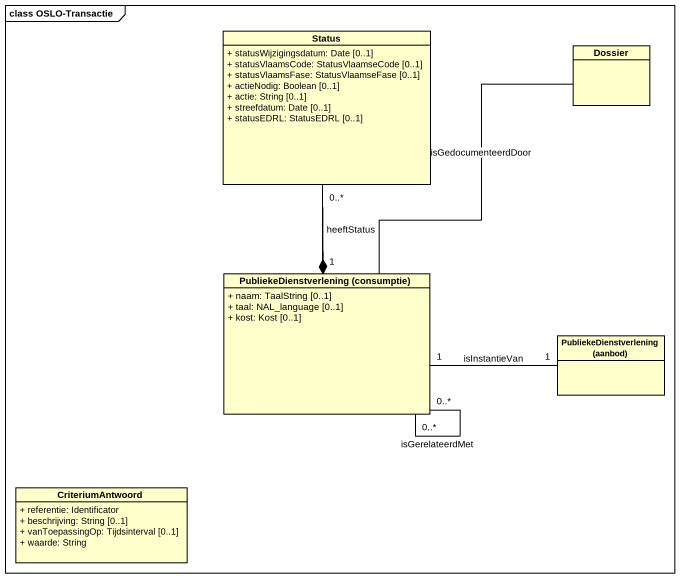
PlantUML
@startuml
mainframe class OSLO-Transactie
hide circle
hide empty members
skinparam classAttributeIconSize 0
class Status {
  + statusWijzigingsdatum: Date [0..1]
  + statusVlaamsCode: StatusVlaamseCode [0..1]
  + statusVlaamsFase: StatusVlaamseFase [0..1]
  + actieNodig: Boolean [0..1]
  + actie: String [0..1]
  + streefdatum: Date [0..1]
  + statusEDRL: StatusEDRL [0..1]
}
class Dossier
class "PubliekeDienstverlening (consumptie)" as PubliekeDienstverlening {
  + naam: TaalString [0..1]
  + taal: NAL_language [0..1]
  + kost: Kost [0..1]
}
class "PubliekeDienstverlening (aanbod)" as PubliekeDienstverlening_2
class CriteriumAntwoord {
  + referentie: Identificator
  + beschrijving: String [0..1]
  + vanToepassingOp: Tijdsinterval [0..1]
  + waarde: String
}
Status --* PubliekeDienstverlening
PubliekeDienstverlening "1" -up- "0..*" Status : heeftStatus
PubliekeDienstverlening -up- Dossier : isGedocumenteerdDoor
PubliekeDienstverlening "0..*" -- "0..*" PubliekeDienstverlening : isGerelateerdMet
PubliekeDienstverlening "1" -right- "1" PubliekeDienstverlening_2 : isInstantieVan
@enduml
